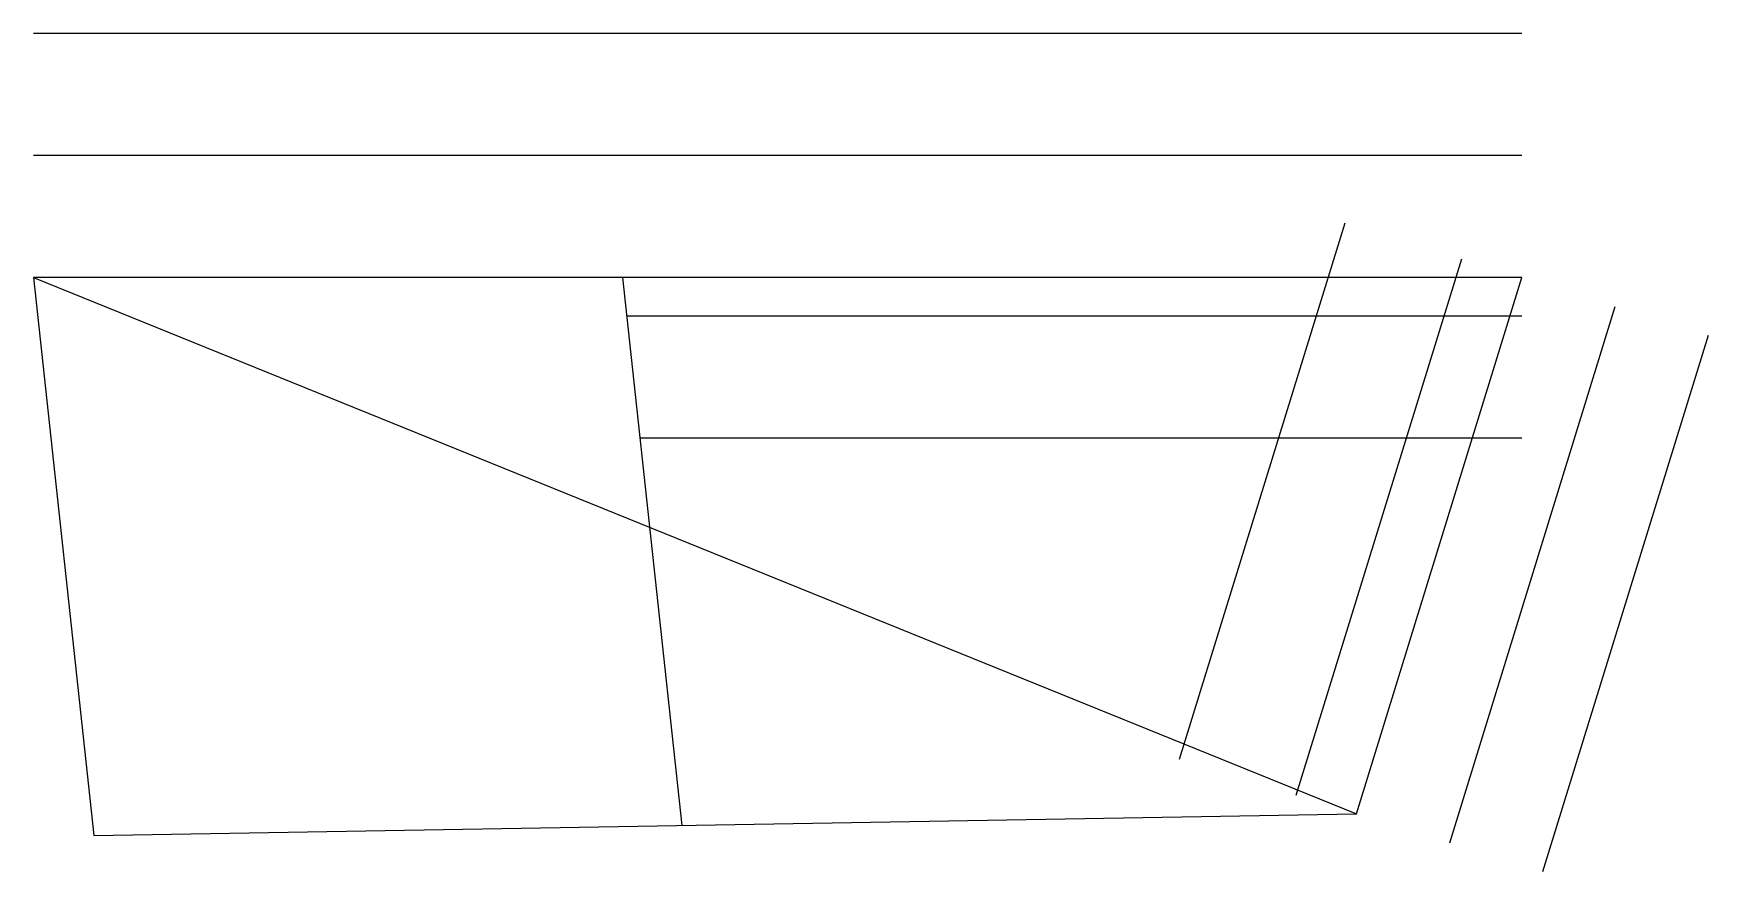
# Model space of a CAD drawing. Header units: inches. Extents: x 392906 to 410488, y -52747 to -40742.
# Drawn here: x 392906 to 393730, y -51092 to -50680 of the extents above; entities that cross this region are included whole.
import ezdxf

# ---------------------------------------------------------------- set-up
doc = ezdxf.new("R2010")
doc.units = ezdxf.units.IN
doc.header["$LTSCALE"] = 2
doc.header["$MEASUREMENT"] = 0
doc.layers.get('0').update_dxf_attribs({"linetype": 'CONTINUOUS'})

msp = doc.modelspace()

# ---------------------------------------------------------------- linework, layer by layer
at = {"ltscale": 0.5}
for p, q in [((393638.35, -50679.91), (392906.35, -50679.91)), ((393638.35, -50739.91), (392906.35, -50739.91)), ((393469.98, -51036.78), (393551.4, -50773.06)), ((393527.31, -51054.48), (393608.73, -50790.76)), ((393638.35, -50799.91), (392906.35, -50799.91)), ((392906.35, -50799.91), (393556.93, -51063.62)), ((392906.35, -50799.91), (392936.02, -51074.31)), ((393196.03, -50799.91), (393225.16, -51069.33)), ((393556.93, -51063.62), (393638.35, -50799.91)), ((393602.79, -51077.78), (393684.21, -50814.07)), ((393638.35, -50818.91), (393198.08, -50818.91)), ((393648.66, -51091.94), (393730.07, -50828.23)), ((393638.35, -50878.91), (393204.57, -50878.91)), ((392936.02, -51074.31), (393556.93, -51063.62))]:
    msp.add_line(p, q, dxfattribs=at)

doc.saveas('drawing.dxf')
